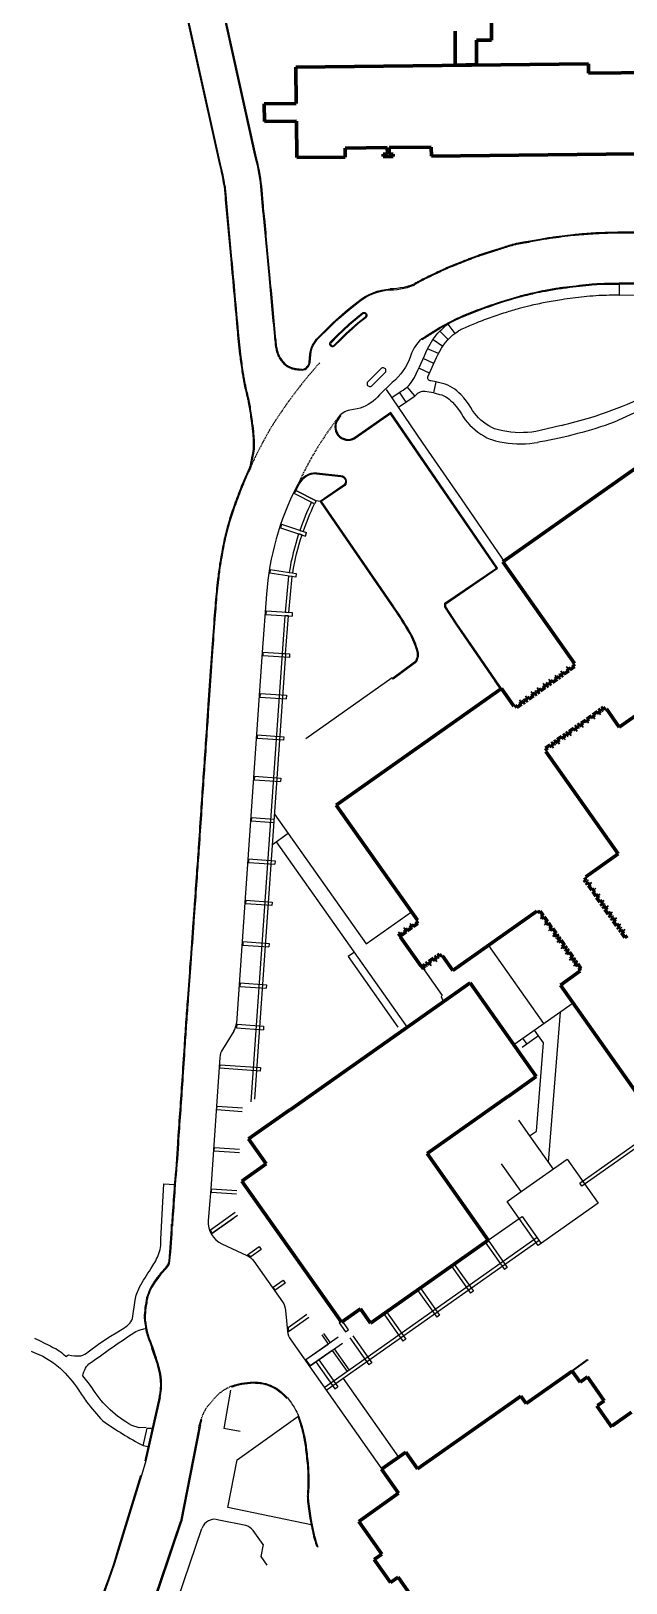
# Model space of a CAD drawing. Header units: millimetres. Extents: x -153 to 768, y -685 to 849.
# Drawn here: x 1.8 to 102.2, y -171.8 to 90.3 of the extents above; entities that cross this region are included whole.
import ezdxf

# ---------------------------------------------------------------- set-up
doc = ezdxf.new("R2010")
doc.units = ezdxf.units.MM
doc.header["$LTSCALE"] = 1.5
doc.linetypes.add('Dash', pattern=[6, 3, -3])
doc.linetypes.add('HIDDEN2', pattern=[0.1875, 0.125, -0.0625])
doc.layers.add('A-AREA', color=32, linetype='Dash', lineweight=9)
doc.layers.add('PD-Sidewalk', color=254, linetype='Continuous', true_color=0xe6e6e6)

msp = doc.modelspace()

# ---------------------------------------------------------------- linework, layer by layer
at = {"layer": 'A-AREA', "color": 7, "linetype": 'Continuous', "lineweight": 90}
for p, q in [((79.55, 88.77, 0), (79.46, 97.22, 0)), ((73.41, 90.29, 0), (73.41, 84.53, 0)), ((77.02, 88.76, 0), (79.55, 88.77, 0)), ((77.02, 84.63, 0), (77.02, 88.76, 0)), ((95.91, 84.77, 0), (46.48, 84.21, 0)), ((46.48, 84.21, 0), (46.55, 78.04, 0)), ((73.41, 84.53, 0), (77.02, 84.63, 0)), ((95.91, 83.17, 0), (95.91, 84.77, 0)), ((107.01, 83.3, 0), (95.91, 83.17, 0)), ((46.55, 78.04, 0), (41.16, 77.98, 0)), ((41.16, 77.98, 0), (41.2, 75.03, 0)), ((41.2, 75.03, 0), (46.59, 75.09, 0)), ((46.59, 75.09, 0), (46.66, 68.92, 0)), ((46.66, 68.92, 0), (54.84, 69.01, 0)), ((54.82, 70.51, 0), (61.93, 70.59, 0)), ((54.84, 69.01, 0), (54.82, 70.51, 0)), ((61.95, 69.5, 0), (61.26, 69.49, 0)), ((61.26, 69.49, 0), (61.26, 69.08, 0)), ((61.26, 69.08, 0), (62.94, 69.1, 0)), ((61.93, 70.59, 0), (61.95, 69.5, 0)), ((62.24, 70.59, 0), (69.35, 70.67, 0)), ((62.25, 69.5, 0), (62.24, 70.59, 0)), ((62.94, 69.51, 0), (62.25, 69.5, 0)), ((62.94, 69.1, 0), (62.94, 69.51, 0)), ((69.35, 70.67, 0), (69.37, 69.18, 0)), ((69.37, 69.18, 0), (115.35, 69.7, 0)), ((81.42, 0.64, 0), (109.33, 20.33, 0)), ((93.52, -16.51, 0), (81.42, 0.64, 0)), ((119.3, -14.44, 0), (101.11, -27.28, 0)), ((91.3, -18.08, 0), (91.51, -17.93, 0)), ((91.59, -18.5, 0), (91.3, -18.08, 0)), ((91.51, -17.93, 0), (91.77, -18.31, 0)), ((91.77, -18.31, 0), (92.56, -17.75, 0)), ((92.3, -17.38, 0), (92.5, -17.23, 0)), ((92.56, -17.75, 0), (92.3, -17.38, 0)), ((92.5, -17.23, 0), (92.77, -17.6, 0)), ((92.77, -17.6, 0), (93.55, -17.05, 0)), ((93.29, -16.67, 0), (93.52, -16.51, 0)), ((93.55, -17.05, 0), (93.29, -16.67, 0)), ((53.31, -40.45, 0), (81.22, -20.76, 0)), ((81.22, -20.76, 0), (83.31, -23.72, 0)), ((87.31, -20.89, 0), (87.52, -20.75, 0)), ((87.61, -21.31, 0), (87.31, -20.89, 0)), ((87.52, -20.75, 0), (87.81, -21.16, 0)), ((87.81, -21.16, 0), (88.6, -20.6, 0)), ((88.31, -20.19, 0), (88.52, -20.04, 0)), ((88.6, -20.6, 0), (88.31, -20.19, 0)), ((88.52, -20.04, 0), (88.81, -20.46, 0)), ((88.81, -20.46, 0), (89.12, -20.24, 0)), ((88.95, -19.99, 0), (89.11, -19.87, 0)), ((89.12, -20.24, 0), (88.95, -19.99, 0)), ((89.11, -19.87, 0), (89.29, -20.12, 0)), ((89.29, -20.12, 0), (89.6, -19.9, 0)), ((89.31, -19.49, 0), (89.51, -19.34, 0)), ((89.6, -19.9, 0), (89.31, -19.49, 0)), ((89.51, -19.34, 0), (89.81, -19.75, 0)), ((89.81, -19.75, 0), (90.6, -19.2, 0)), ((90.3, -18.78, 0), (90.51, -18.64, 0)), ((90.6, -19.2, 0), (90.3, -18.78, 0)), ((90.51, -18.64, 0), (90.8, -19.05, 0)), ((90.8, -19.05, 0), (91.11, -18.83, 0)), ((90.94, -18.58, 0), (91.1, -18.47, 0)), ((91.11, -18.83, 0), (90.94, -18.58, 0)), ((91.1, -18.47, 0), (91.28, -18.72, 0)), ((91.28, -18.72, 0), (91.59, -18.5, 0)), ((83.31, -23.72, 0), (83.54, -23.56, 0)), ((83.54, -23.56, 0), (83.83, -23.97, 0)), ((83.83, -23.97, 0), (84.62, -23.42, 0)), ((84.33, -23, 0), (84.53, -22.85, 0)), ((84.62, -23.42, 0), (84.33, -23, 0)), ((84.53, -22.85, 0), (84.83, -23.27, 0)), ((84.83, -23.27, 0), (85.14, -23.05, 0)), ((84.96, -22.8, 0), (85.13, -22.68, 0)), ((85.14, -23.05, 0), (84.96, -22.8, 0)), ((85.13, -22.68, 0), (85.3, -22.93, 0)), ((85.3, -22.93, 0), (85.61, -22.71, 0)), ((85.32, -22.3, 0), (85.53, -22.15, 0)), ((85.61, -22.71, 0), (85.32, -22.3, 0)), ((85.53, -22.15, 0), (85.82, -22.57, 0)), ((85.82, -22.57, 0), (86.61, -22.01, 0)), ((86.32, -21.59, 0), (86.53, -21.45, 0)), ((86.61, -22.01, 0), (86.32, -21.59, 0)), ((86.53, -21.45, 0), (86.82, -21.86, 0)), ((86.82, -21.86, 0), (87.13, -21.64, 0)), ((86.95, -21.39, 0), (87.12, -21.28, 0)), ((87.13, -21.64, 0), (86.95, -21.39, 0)), ((87.12, -21.28, 0), (87.3, -21.53, 0)), ((87.3, -21.53, 0), (87.61, -21.31, 0)), ((95.44, -26.07, 0), (94.65, -26.62, 0)), ((95.71, -26.44, 0), (95.44, -26.07, 0)), ((96.44, -25.37, 0), (95.65, -25.92, 0)), ((95.65, -25.92, 0), (95.91, -26.3, 0)), ((96.7, -25.74, 0), (96.44, -25.37, 0)), ((97.43, -24.66, 0), (96.65, -25.22, 0)), ((96.65, -25.22, 0), (96.91, -25.59, 0)), ((96.91, -25.59, 0), (96.7, -25.74, 0)), ((97.7, -25.04, 0), (97.43, -24.66, 0)), ((97.92, -24.25, 0), (97.61, -24.47, 0)), ((97.61, -24.47, 0), (97.91, -24.89, 0)), ((97.91, -24.89, 0), (97.7, -25.04, 0)), ((98.1, -24.5, 0), (97.92, -24.25, 0)), ((98.4, -23.92, 0), (98.09, -24.14, 0)), ((98.09, -24.14, 0), (98.27, -24.39, 0)), ((98.27, -24.39, 0), (98.1, -24.5, 0)), ((98.69, -24.33, 0), (98.4, -23.92, 0)), ((98.92, -24.17, 0), (98.69, -24.33, 0)), ((101.11, -27.28, 0), (98.92, -24.17, 0)), ((91.95, -28.47, 0), (91.64, -28.69, 0)), ((91.64, -28.69, 0), (91.93, -29.11, 0)), ((92.12, -28.72, 0), (91.95, -28.47, 0)), ((92.42, -28.14, 0), (92.11, -28.35, 0)), ((92.11, -28.35, 0), (92.29, -28.6, 0)), ((92.29, -28.6, 0), (92.12, -28.72, 0)), ((92.72, -28.55, 0), (92.42, -28.14, 0)), ((93.42, -27.43, 0), (92.63, -27.99, 0)), ((92.63, -27.99, 0), (92.92, -28.4, 0)), ((92.92, -28.4, 0), (92.72, -28.55, 0)), ((93.71, -27.85, 0), (93.42, -27.43, 0)), ((93.94, -27.07, 0), (93.63, -27.29, 0)), ((93.63, -27.29, 0), (93.92, -27.7, 0)), ((93.92, -27.7, 0), (93.71, -27.85, 0)), ((94.11, -27.32, 0), (93.94, -27.07, 0)), ((94.42, -26.73, 0), (94.11, -26.95, 0)), ((94.11, -26.95, 0), (94.28, -27.2, 0)), ((94.28, -27.2, 0), (94.11, -27.32, 0)), ((94.71, -27.14, 0), (94.42, -26.73, 0)), ((94.65, -26.62, 0), (94.92, -27, 0)), ((94.92, -27, 0), (94.71, -27.14, 0)), ((95.91, -26.3, 0), (95.71, -26.44, 0)), ((89.44, -30.24, 0), (88.65, -30.8, 0)), ((88.65, -30.8, 0), (88.94, -31.22, 0)), ((88.94, -31.22, 0), (88.71, -31.38, 0)), ((88.71, -31.38, 0), (100.92, -48.68, 0)), ((89.73, -30.66, 0), (89.44, -30.24, 0)), ((89.95, -29.88, 0), (89.64, -30.1, 0)), ((89.64, -30.1, 0), (89.94, -30.51, 0)), ((89.94, -30.51, 0), (89.73, -30.66, 0)), ((90.13, -30.13, 0), (89.95, -29.88, 0)), ((90.43, -29.54, 0), (90.12, -29.76, 0)), ((90.12, -29.76, 0), (90.3, -30.01, 0)), ((90.3, -30.01, 0), (90.13, -30.13, 0)), ((90.72, -29.96, 0), (90.43, -29.54, 0)), ((91.43, -28.84, 0), (90.64, -29.39, 0)), ((90.64, -29.39, 0), (90.93, -29.81, 0)), ((90.93, -29.81, 0), (90.72, -29.96, 0)), ((91.72, -29.25, 0), (91.43, -28.84, 0)), ((91.93, -29.11, 0), (91.72, -29.25, 0)), ((67.02, -59.89, 0), (53.31, -40.45, 0)), ((100.92, -48.68, 0), (95.43, -52.55, 0)), ((95.59, -52.78, 0), (95.17, -53.07, 0)), ((95.17, -53.07, 0), (95.39, -53.38, 0)), ((95.39, -53.38, 0), (95.64, -53.21, 0)), ((95.43, -52.55, 0), (95.59, -52.78, 0)), ((95.76, -53.37, 0), (95.51, -53.55, 0)), ((95.51, -53.55, 0), (95.73, -53.86, 0)), ((95.64, -53.21, 0), (95.76, -53.37, 0)), ((95.73, -53.86, 0), (96.14, -53.57, 0)), ((96.29, -53.77, 0), (95.92, -54.04, 0)), ((95.92, -54.04, 0), (96.47, -54.83, 0)), ((96.14, -53.57, 0), (96.29, -53.77, 0)), ((96.47, -54.83, 0), (96.85, -54.56, 0)), ((96.99, -54.77, 0), (96.62, -55.03, 0)), ((96.62, -55.03, 0), (97.17, -55.82, 0)), ((96.85, -54.56, 0), (96.99, -54.77, 0)), ((97.17, -55.82, 0), (97.55, -55.56, 0)), ((97.69, -55.77, 0), (97.28, -56.06, 0)), ((97.28, -56.06, 0), (97.84, -56.85, 0)), ((97.55, -55.56, 0), (97.69, -55.77, 0)), ((97.84, -56.85, 0), (98.25, -56.55, 0)), ((98.4, -56.76, 0), (97.98, -57.05, 0)), ((97.98, -57.05, 0), (98.2, -57.37, 0)), ((98.2, -57.37, 0), (98.45, -57.19, 0)), ((98.25, -56.55, 0), (98.4, -56.76, 0)), ((98.57, -57.36, 0), (98.32, -57.53, 0)), ((98.32, -57.53, 0), (98.54, -57.84, 0)), ((98.45, -57.19, 0), (98.57, -57.36, 0)), ((98.54, -57.84, 0), (98.95, -57.55, 0)), ((98.95, -57.55, 0), (99.1, -57.76, 0)), ((66.81, -60.04, 0), (67.02, -59.89, 0)), ((67.07, -60.41, 0), (66.81, -60.04, 0)), ((87.19, -58.36, 0), (73, -68.37, 0)), ((87.35, -58.59, 0), (87.19, -58.36, 0)), ((87.72, -58.33, 0), (87.35, -58.59, 0)), ((88.28, -59.11, 0), (87.72, -58.33, 0)), ((87.9, -59.38, 0), (88.28, -59.11, 0)), ((88.05, -59.59, 0), (87.9, -59.38, 0)), ((88.42, -59.32, 0), (88.05, -59.59, 0)), ((88.98, -60.11, 0), (88.42, -59.32, 0)), ((88.61, -60.37, 0), (88.98, -60.11, 0)), ((99.1, -57.76, 0), (98.69, -58.05, 0)), ((98.69, -58.05, 0), (99.24, -58.84, 0)), ((99.24, -58.84, 0), (99.66, -58.55, 0)), ((99.8, -58.75, 0), (99.39, -59.05, 0)), ((99.39, -59.05, 0), (99.61, -59.36, 0)), ((99.61, -59.36, 0), (99.86, -59.18, 0)), ((99.66, -58.55, 0), (99.8, -58.75, 0)), ((99.97, -59.35, 0), (99.73, -59.52, 0)), ((99.73, -59.52, 0), (99.94, -59.84, 0)), ((99.86, -59.18, 0), (99.97, -59.35, 0)), ((99.94, -59.84, 0), (100.36, -59.54, 0)), ((100.51, -59.75, 0), (100.09, -60.04, 0)), ((100.09, -60.04, 0), (100.65, -60.83, 0)), ((100.36, -59.54, 0), (100.51, -59.75, 0)), ((63.82, -62.15, 0), (64.03, -62, 0)), ((64.22, -62.71, 0), (63.82, -62.15, 0)), ((64.03, -62, 0), (64.32, -62.41, 0)), ((64.18, -62.76, 0), (64.22, -62.71, 0)), ((67.58, -67.58, 0), (64.18, -62.76, 0)), ((64.32, -62.41, 0), (65.11, -61.86, 0)), ((64.82, -61.44, 0), (65.03, -61.3, 0)), ((65.11, -61.86, 0), (64.82, -61.44, 0)), ((65.03, -61.3, 0), (65.29, -61.67, 0)), ((65.29, -61.67, 0), (66.08, -61.11, 0)), ((65.81, -60.74, 0), (66.02, -60.59, 0)), ((66.08, -61.11, 0), (65.81, -60.74, 0)), ((66.02, -60.59, 0), (66.29, -60.97, 0)), ((66.29, -60.97, 0), (67.07, -60.41, 0)), ((88.75, -60.58, 0), (88.61, -60.37, 0)), ((89.13, -60.32, 0), (88.75, -60.58, 0)), ((89.68, -61.11, 0), (89.13, -60.32, 0)), ((89.31, -61.37, 0), (89.68, -61.11, 0)), ((89.46, -61.58, 0), (89.31, -61.37, 0)), ((89.87, -61.29, 0), (89.46, -61.58, 0)), ((90.43, -62.07, 0), (89.87, -61.29, 0)), ((90.01, -62.37, 0), (90.43, -62.07, 0)), ((90.16, -62.57, 0), (90.01, -62.37, 0)), ((90.57, -62.28, 0), (90.16, -62.57, 0)), ((90.54, -62.77, 0), (90.79, -62.59, 0)), ((90.66, -62.93, 0), (90.54, -62.77, 0)), ((90.79, -62.59, 0), (90.57, -62.28, 0)), ((90.91, -62.76, 0), (90.66, -62.93, 0)), ((91.13, -63.07, 0), (90.91, -62.76, 0)), ((100.65, -60.83, 0), (101.06, -60.54, 0)), ((101.21, -60.75, 0), (100.79, -61.04, 0)), ((100.79, -61.04, 0), (101.01, -61.35, 0)), ((101.01, -61.35, 0), (101.26, -61.17, 0)), ((101.06, -60.54, 0), (101.21, -60.75, 0)), ((101.38, -61.34, 0), (101.13, -61.52, 0)), ((101.13, -61.52, 0), (101.35, -61.83, 0)), ((101.26, -61.17, 0), (101.38, -61.34, 0)), ((101.35, -61.83, 0), (101.77, -61.54, 0)), ((101.91, -61.74, 0), (101.5, -62.04, 0)), ((101.5, -62.04, 0), (102.05, -62.82, 0)), ((101.77, -61.54, 0), (101.91, -61.74, 0)), ((102.05, -62.82, 0), (102.47, -62.53, 0)), ((90.71, -63.36, 0), (91.13, -63.07, 0)), ((90.86, -63.57, 0), (90.71, -63.36, 0)), ((91.28, -63.28, 0), (90.86, -63.57, 0)), ((91.83, -64.07, 0), (91.28, -63.28, 0)), ((91.42, -64.36, 0), (91.83, -64.07, 0)), ((91.56, -64.57, 0), (91.42, -64.36, 0)), ((91.98, -64.27, 0), (91.56, -64.57, 0)), ((91.95, -64.76, 0), (92.2, -64.59, 0)), ((92.07, -64.93, 0), (91.95, -64.76, 0)), ((92.2, -64.59, 0), (91.98, -64.27, 0)), ((92.32, -64.75, 0), (92.07, -64.93, 0)), ((92.12, -65.36, 0), (92.54, -65.06, 0)), ((92.27, -65.56, 0), (92.12, -65.36, 0)), ((92.68, -65.27, 0), (92.27, -65.56, 0)), ((92.54, -65.06, 0), (92.32, -64.75, 0)), ((93.24, -66.06, 0), (92.68, -65.27, 0)), ((67.64, -67.56, 0), (67.58, -67.58, 0)), ((68.04, -68.12, 0), (67.64, -67.56, 0)), ((68.26, -67.34, 0), (67.95, -67.56, 0)), ((67.95, -67.56, 0), (68.25, -67.98, 0)), ((68.25, -67.98, 0), (68.04, -68.12, 0)), ((68.44, -67.59, 0), (68.26, -67.34, 0)), ((68.74, -67, 0), (68.43, -67.22, 0)), ((68.43, -67.22, 0), (68.61, -67.47, 0)), ((68.61, -67.47, 0), (68.44, -67.59, 0)), ((69.04, -67.42, 0), (68.74, -67, 0)), ((69.74, -66.3, 0), (68.95, -66.86, 0)), ((68.95, -66.86, 0), (69.24, -67.27, 0)), ((69.24, -67.27, 0), (69.04, -67.42, 0)), ((70.03, -66.72, 0), (69.74, -66.3, 0)), ((70.26, -65.94, 0), (69.95, -66.16, 0)), ((69.95, -66.16, 0), (70.24, -66.57, 0)), ((70.24, -66.57, 0), (70.03, -66.72, 0)), ((70.43, -66.19, 0), (70.26, -65.94, 0)), ((70.73, -65.6, 0), (70.42, -65.82, 0)), ((70.42, -65.82, 0), (70.6, -66.07, 0)), ((70.6, -66.07, 0), (70.43, -66.19, 0)), ((71.03, -66.01, 0), (70.73, -65.6, 0)), ((71.24, -65.87, 0), (71.03, -66.01, 0)), ((73, -68.37, 0), (71.24, -65.87, 0)), ((92.82, -66.35, 0), (93.24, -66.06, 0)), ((92.97, -66.56, 0), (92.82, -66.35, 0)), ((93.38, -66.27, 0), (92.97, -66.56, 0)), ((93.35, -66.75, 0), (93.6, -66.58, 0)), ((93.47, -66.92, 0), (93.35, -66.75, 0)), ((93.6, -66.58, 0), (93.38, -66.27, 0)), ((93.72, -66.74, 0), (93.47, -66.92, 0)), ((93.53, -67.35, 0), (93.94, -67.06, 0)), ((93.67, -67.56, 0), (93.53, -67.35, 0)), ((94.09, -67.26, 0), (93.67, -67.56, 0)), ((93.94, -67.06, 0), (93.72, -66.74, 0)), ((94.64, -68.05, 0), (94.09, -67.26, 0)), ((94.23, -68.34, 0), (94.64, -68.05, 0)), ((75.93, -70.48, 0), (45.54, -91.93, 0)), ((87.09, -86.3, 0), (75.93, -70.48, 0)), ((91.16, -70.85, 0), (94.47, -68.51, 0)), ((94.37, -68.55, 0), (94.23, -68.34, 0)), ((94.46, -68.49, 0), (94.37, -68.55, 0)), ((110.86, -98.76, 0), (91.16, -70.85, 0)), ((82.32, -89.67, 0), (87.09, -86.3, 0)), ((68.64, -99.3, 0), (82.31, -89.65, 0)), ((45.5, -91.88, 0), (38.51, -96.81, 0)), ((45.54, -91.93, 0), (45.5, -91.88, 0)), ((38.51, -96.81, 0), (41.49, -101.02, 0)), ((78.96, -113.91, 0), (68.64, -99.3, 0)), ((41.49, -101.02, 0), (37.36, -103.93, 0)), ((37.36, -103.93, 0), (54.19, -127.77, 0)), ((59.1, -127.93, 0), (78.96, -113.91, 0)), ((54.19, -127.77, 0), (57.39, -125.51, 0)), ((57.39, -125.51, 0), (59.1, -127.93, 0)), ((85.36, -141.52, 0), (93.17, -136.02, 0)), ((93.17, -136.02, 0), (94.49, -137.89, 0)), ((94.49, -137.89, 0), (95.74, -137.01, 0)), ((95.74, -137.01, 0), (98.57, -141.04, 0)), ((67.04, -152.56, 0), (84.49, -140.27, 0)), ((84.49, -140.27, 0), (85.36, -141.52, 0)), ((98.57, -141.04, 0), (97.45, -141.83, 0)), ((97.33, -141.92, 0), (99.85, -145.5, 0)), ((99.89, -145.29, 0), (103.16, -142.98, 0)), ((60.98, -152.6, 0), (65.05, -149.73, 0)), ((65.05, -149.73, 0), (67.04, -152.56, 0)), ((63.85, -156.67, 0), (60.98, -152.6, 0)), ((57.12, -161.41, 0), (63.85, -156.67, 0)), ((61.01, -166.93, 0), (57.12, -161.41, 0)), ((59.72, -167.84, 0), (61.01, -166.93, 0)), ((62.49, -171.76, 0), (59.72, -167.84, 0)), ((63.77, -170.86, 0), (62.49, -171.76, 0)), ((71.7, -182.11, 0), (63.77, -170.86, 0))]:
    msp.add_line(p, q, dxfattribs=at)
at = {"layer": 'PD-Sidewalk', "color": 9}
for p, q in [((40.82, 61.31, 0), (40.59, 64.04, 0)), ((40.87, 62.67, 0), (40.74, 64.06, 0)), ((40.97, 61.32, 0), (40.87, 62.67, 0)), ((70.79, 39.58, 0), (72.23, 38.21, 0)), ((72.13, 40.79, 0), (73.35, 39.22, 0)), ((69.65, 38.19, 0), (71.3, 37.04, 0)), ((69.81, 34.16, 0), (67.99, 34.99, 0)), ((70.56, 35.8, 0), (68.74, 36.62, 0)), ((69.07, 32.52, 0), (67.25, 33.35, 0)), ((62.78, 30.94, 0), (60.63, 28.84, 0)), ((65.14, 27.63, 0), (64.02, 29.28, 0)), ((66.61, 28.68, 0), (65.28, 30.17, 0)), ((47.02, 13.75, 0), (46.48, 12.7, 0)), ((49.64, 10.43, 0), (46.21, 12.16, 0)), ((49.91, 10.96, 0), (46.48, 12.7, 0)), ((50.59, 10.86, 0), (49.91, 10.96, 0)), ((43.89, 6.41, 0), (48.1, 5, 0)), ((44.08, 6.98, 0), (48.29, 5.57, 0)), ((48.1, 5, 0), (48.29, 5.57, 0)), ((46.55, -1.33, 0), (46.46, -1.92, 0)), ((32.97, -7.13, 0), (32.82, -7.13, 0)), ((81.14, -20.96, 0), (80.1, -19.48, 0)), ((36, -78.64, 0), (34.09, -81.7, 0)), ((33.64, -83.08, 0), (32.13, -105.26, 0)), ((33.66, -84.88, 0), (33.7, -84.28, 0)), ((33.17, -91.86, 0), (33.21, -91.26, 0)), ((32.7, -98.84, 0), (32.74, -98.24, 0)), ((32.22, -105.83, 0), (32.26, -105.23, 0)), ((36.27, -109.26, 0), (32.06, -112.23, 0)), ((36.61, -109.75, 0), (32.31, -112.78, 0)), ((50.85, -129.93, 0), (51.95, -131.5, 0)), ((22.13, -132.17, 0), (23.1, -134.96, 0)), ((22.28, -132.12, 0), (23.25, -134.91, 0)), ((52.62, -132.53, 0), (55.15, -136.11, 0)), ((23.43, -140.43, 0), (21, -151.17, 0)), ((23.58, -140.47, 0), (21.15, -151.2, 0)), ((35.44, -139.23, 0), (34.34, -145.7, 0)), ((36.56, -151.03, 0), (46.83, -143.72, 0)), ((22.24, -145.69, 0), (22.39, -145.72, 0)), ((30.1, -145.63, 0), (27.03, -161.45, 0)), ((30.39, -145.08, 0), (27.2, -161.49, 0)), ((30.39, -145.07, 0), (30.24, -145.04, 0)), ((30.63, -144.27, 0), (30.47, -144.25, 0)), ((37.08, -146.24, 0), (34.34, -145.7, 0)), ((21.53, -148.82, 0), (21.68, -148.86, 0)), ((21.15, -151.2, 0), (20.42, -153.68, 0)), ((34.99, -159.04, 0), (36.57, -151.03, 0)), ((20.28, -153.64, 0), (16.38, -166.31, 0)), ((20.42, -153.68, 0), (16.53, -166.35, 0)), ((49.06, -161.98, 0), (34.99, -159.04, 0)), ((12.17, -205.13, 0), (27.03, -161.45, 0)), ((12.33, -205.2, 0), (27.2, -161.49, 0)), ((38.05, -162.13, 0), (33.49, -161.18, 0)), ((21.7, -188.83, 0), (30.63, -162.59, 0)), ((40.98, -165.33, 0), (39.27, -162.93, 0)), ((16.38, -166.31, 0), (15.73, -168.49, 0)), ((16.53, -166.35, 0), (15.87, -168.54, 0)), ((40.98, -165.33, 0), (40.56, -167.33, 0)), ((40.56, -167.33, 0), (41.6, -168.8, 0))]:
    msp.add_line(p, q, dxfattribs=at)
at = {"layer": 'PD-Sidewalk', "color": 9, "linetype": 'Continuous'}
msp.add_line((101.13, 45.68, 0), (101.13, 47.71, 0), dxfattribs=at)
at = {"layer": 'PD-Sidewalk', "color": 9, "elevation": 0}
for points in [[(193.51, 48.4, -0.000002), (183.85, 48.36, -0.000186)], [(193.51, 48.25, -0.000002), (183.85, 48.21, -0.000186)], [(47.53, 33, -0.021946), (47.05, 33.01, -0.028085), (46.53, 33.07, -0.024687), (45.95, 33.2, -0.057274), (45.2, 33.51, -0.06661), (44.64, 33.92, -0.017488), (44.38, 34.19, -0.019343), (44.16, 34.45, -0.025811), (43.71, 35.1, -0.043923), (43.51, 35.51, -0.019554), (43.36, 35.92, -0.020115), (43.25, 36.34, -0.008916), (43.1, 37.08, -0.02112), (43.06, 37.4, -0.00119), (42.93, 38.7, -0.000149), (41.96, 49.11, -0.000001), (41.08, 58.58, -0.000015), (41.01, 59.25, -0.000166), (40.99, 59.46), (40.82, 61.31)], [(111.27, 56.24, 0.000105), (104.36, 56.18, 0.000255), (102.4, 56.16, 0.000241), (100.32, 56.14, 0.006406), (98.74, 56.1, 0.004843), (96.65, 56, 0.00376), (95.62, 55.93, 0.003882), (94.62, 55.85, 0.005473), (93.34, 55.73, 0.00376), (91.47, 55.51, 0.00399), (89.43, 55.24, 0.007396), (88.33, 55.07, 0.004805), (87.12, 54.85, -0.004268), (85.75, 54.6, -0.002537), (85.13, 54.49, 0.002762), (84.56, 54.4, 0.01158), (83.72, 54.23, 0.014781), (83.08, 54.07, 0.00594), (82.5, 53.9, 0.001619), (80.41, 53.24, 0.001223), (77.57, 52.32, 0.006883), (77.06, 52.15, 0.005515), (76.42, 51.92, 0.00508), (75.73, 51.65, 0.00092), (75.4, 51.51, -0.000622), (74.92, 51.32, -0.004458), (73.51, 50.76, 0.005787), (72.42, 50.33, 0.010827), (71.83, 50.07, 0.003056), (69.76, 49.1, 0.003605), (67.72, 48.11, 0.015709), (67.26, 47.86, 0.003135), (66.69, 47.53, -0.0122), (66.45, 47.39, -0.000685)], [(47.53, 33, 0.347676), (48.91, 34.37), (49, 35.63), (49.06, 36.03), (49.14, 36.42), (49.27, 36.81), (49.43, 37.17), (49.62, 37.53), (49.85, 37.86), (50.1, 38.17), (52.28, 40.33), (52.9, 40.94), (53.83, 41.81), (54.91, 42.73), (55.6, 43.32), (56.17, 43.78), (57.08, 44.52, -0.153627), (62.4, 46.58), (62.99, 46.6), (63.58, 46.65), (64.17, 46.74), (64.75, 46.86), (65.33, 47), (65.89, 47.18), (66.45, 47.39)], [(52.17, 40.44), (52.8, 41.05), (53.73, 41.93), (54.81, 42.85), (55.51, 43.44), (56.08, 43.9), (56.99, 44.63, -0.153401), (62.4, 46.73)], [(118.2, 45.37), (117.28, 42.8, 0.000154), (115.91, 37.94, -0.001236), (114.25, 33.26, -0.148299), (110.95, 29.13), (100.23, 24.21, -0.042529), (87.76, 20.9, -0.003636), (87.31, 20.81, -0.003636)], [(91.31, 23.68, 0.015942), (96.28, 25.03, 0.048137), (110.18, 30.95, 0.192735), (111.83, 33.03, 0.038676), (114.82, 41.51, -0.004099), (115.52, 45.55)], [(62.68, 28.38), (64.25, 29.44), (64.61, 29.65), (64.94, 29.89), (65.26, 30.15), (65.56, 30.44), (65.83, 30.75), (66.08, 31.08), (66.3, 31.42), (66.5, 31.79, 0.005192), (68.74, 36.62, -0.080764), (70.79, 39.58, -0.023342), (72.19, 40.84)], [(67.75, 38.31), (67.38, 37.96), (67.05, 37.58), (66.75, 37.18), (66.48, 36.77), (66.23, 36.32), (66.02, 35.87), (65.85, 35.4, -0.141686), (62.78, 30.94)], [(38.68, 16.59, -0.020196), (38.38, 15.91, 0.013557), (37.92, 14.89, 0.009552), (36.67, 11.79, 0.010411), (35.64, 8.9, 0.01555), (34.82, 6.17, 0.01588), (34.2, 3.46, 0.009653), (33.62, 0.23, 0.012095), (33.27, -2.36, 0.002953), (32.87, -6.24, -0.008275), (32.72, -8.34, 0.000764), (32.31, -13.89, 0.00114), (32.09, -17.03, -0.004488), (31.62, -23.47, -0.008842), (31.42, -26.84, -0.000211), (31.07, -31.95, 0.000336), (30.72, -37, 0.000724), (30.38, -42.03, -0.001356), (30.01, -47.63, 0.000388), (29.7, -51.99, -0.000403), (29.33, -57.18, -0.000067), (29.11, -60.24, 0.00001), (28.61, -67.18, -0.000274), (28.18, -73.08, 0.001074), (27.88, -77.13, 0.002616), (27.61, -81.2, -0.001701), (27.23, -86.96, -0.000243), (26.89, -91.88, 0.00032), (26.54, -96.88, 0.00689), (26.5, -97.57, -0.010886), (25.97, -104.6, -0.002077), (25.62, -109.59, 0.000332), (25.49, -111.42, 0.000332)], [(38.82, 16.53, -0.020196), (38.52, 15.84, 0.013557), (38.05, 14.83, 0.009552), (36.81, 11.73, 0.010411), (35.78, 8.85, 0.01555), (34.97, 6.13, 0.01588), (34.34, 3.43, 0.009653), (33.77, 0.21, 0.012095), (33.42, -2.38, 0.002951), (33.02, -6.25, -0.008259), (32.87, -8.35, 0.000764), (32.46, -13.9, 0.001139), (32.24, -17.04, -0.004486), (31.77, -23.48, -0.008832), (31.57, -26.85, -0.000211), (31.22, -31.97, 0.000336), (30.87, -37.01, 0.000724), (30.53, -42.04, -0.001356), (30.16, -47.64, 0.000388), (29.85, -52, -0.000403), (29.48, -57.19, -0.000067), (29.26, -60.25, 0.00001), (28.76, -67.19, -0.000274), (28.33, -73.09, 0.001074), (28.03, -77.14, 0.002616), (27.76, -81.21, -0.001701), (27.38, -86.97, -0.000243), (27.04, -91.89, 0.00032), (26.69, -96.89, 0.0069), (26.65, -97.58, -0.010882), (26.11, -104.61, -0.002076), (25.77, -109.6, 0.00033), (25.65, -111.42, 0.00033)], [(46.65, 13.36, 0.102006), (41.53, -4.8), (40.79, -14.6), (36.45, -77.25)], [(49.96, 15.51), (54.09, 15.07, -0.610035), (54.65, 13.65), (50.59, 10.86), (62.59, -6.6, -0.015701), (65.62, -11.32, -0.066139), (66.93, -14.53, -0.296047), (66.32, -16.48), (62.83, -19.06)], [(49.98, 15.66), (54.11, 15.22, -0.616574), (54.75, 13.53), (50.79, 10.82), (62.72, -6.52, -0.015705), (65.75, -11.24, -0.066144), (67.08, -14.49, -0.296453), (66.41, -16.6), (62.92, -19.18)], [(46.48, 12.7, 0.003221), (46.21, 12.16)], [(7.64, -133.59), (8.08, -133.31, 0.073929), (10.16, -133.45, 0.129613), (11.44, -132.76), (13.41, -131.34), (15.18, -130.15), (16.17, -129.55), (17.17, -128.95, 0.044741), (18.24, -128.16, 0.12454), (18.92, -127.17), (19.36, -124.06, -0.091261), (20.1, -121.87, -0.020441), (22.01, -118.75, 0.045438), (23.23, -116.52, 0.118998), (23.7, -113.73), (23.98, -108.54), (24.19, -104.4), (25.99, -104.52)], [(31.94, -107.26), (31.69, -110.62, 0.312953), (34, -114.55), (38.2, -116.49, -0.131963), (39.39, -117.49), (44.23, -124.34, -0.131652), (44.76, -125.8), (45.08, -129.29, 0.131652), (45.62, -130.74), (61.03, -152.61)], [(25.49, -111.42, 0.001636), (25.5, -111.49, 0.001636)], [(25.64, -111.42, 0.001611), (25.65, -111.49, 0.001611)], [(23.57, -119.57, -0.009002), (23.04, -120.28, 0.045729), (22.28, -121.43, 0.09017), (21.6, -122.84, 0.096073), (21.15, -124.52, 0.042435), (20.94, -126.17, 0.107421), (21, -127.91, 0.049559), (21.47, -130.25, -0.018964), (22.47, -133, -0.027364), (22.75, -133.79, -0.027364)], [(23.68, -119.67, -0.010749), (23.16, -120.38, 0.046103), (22.4, -121.51, 0.091579), (21.74, -122.89, 0.097477), (21.3, -124.54, 0.042977), (21.09, -126.18, 0.108802), (21.15, -127.88, 0.049662), (21.61, -130.2, -0.018878), (22.61, -132.95, -0.026973), (22.89, -133.74, -0.026973)], [(7.64, -133.59, 0.09911), (5.3, -131.98, 0.013814), (2.41, -130.52, -0.508519)], [(10.5, -136.83, -0.048005), (10.98, -135.51, -0.140122), (11.81, -134.66, -0.012954), (18.69, -129.85, -0.124087), (20.97, -128.86, -6.408378)], [(1.77, -132.68, 0.460633), (1.77, -132.68, -0.095075), (6.68, -135.55, -0.0677), (9.77, -139.21, 0.000625), (11.16, -141.21, 0.033227), (13.88, -144.41, 0.035596), (20.72, -148.61, -1.022068)]]:
    msp.add_lwpolyline(points, format="xyb", dxfattribs=at)
for points in [[(33.64, 67.76), (25.9, 102.68)], [(33.78, 67.79), (26.05, 102.72)], [(39.58, 69.32), (31.9, 104.04)], [(39.73, 69.36), (32.05, 104.08)], [(66.39, 47.52), (65.84, 47.32), (65.29, 47.14), (64.72, 47), (64.14, 46.89), (63.57, 46.8), (62.98, 46.75), (62.4, 46.73)], [(107.72, 47.7), (101.1, 47.7)], [(107.72, 47.55), (101.1, 47.55)], [(101.13, 45.68), (107.6, 45.76), (113.37, 45.69), (117.68, 45.41)], [(53.49, 38.92), (54.44, 39.85), (55.43, 40.76), (56.45, 41.63), (57.77, 42.7), (57.88, 42.74), (58.01, 42.76), (58.13, 42.74), (58.25, 42.69), (58.34, 42.61), (58.43, 42.51), (58.47, 42.4), (58.49, 42.28), (58.48, 42.15), (58.43, 42.03), (58.35, 41.93), (57.04, 40.87), (56.06, 40.02), (55.1, 39.15), (54.18, 38.25)], [(47.51, 33.15), (47.72, 33.18), (47.92, 33.25), (48.11, 33.35), (48.28, 33.48), (48.42, 33.62), (48.55, 33.79), (48.65, 33.98), (48.72, 34.18), (48.75, 34.39), (48.85, 35.64), (48.91, 36.05), (49, 36.46), (49.13, 36.86), (49.29, 37.24), (49.5, 37.6), (49.73, 37.95), (49.99, 38.27), (52.17, 40.44)], [(69.78, 29.17), (70.16, 31.03), (69.3, 31.19), (69.17, 31.2), (69.05, 31.25), (68.94, 31.31), (68.86, 31.42), (68.8, 31.53), (68.76, 31.65), (68.76, 31.78), (68.79, 31.91), (70.26, 35.16), (70.51, 35.7), (70.78, 36.22), (71.08, 36.73), (71.41, 37.22), (71.78, 37.69), (72.17, 38.14), (72.58, 38.56), (73.02, 38.96), (73.49, 39.32), (73.97, 39.66)], [(54.18, 38.25), (52.98, 37.05), (52.87, 36.99), (52.74, 36.97), (52.61, 36.97), (52.49, 37.01), (52.38, 37.08), (52.3, 37.16), (52.24, 37.27), (52.22, 37.4), (52.22, 37.53), (52.25, 37.65), (52.31, 37.76), (53.49, 38.92)], [(60.63, 28.84), (60.3, 28.47), (59.94, 28.11), (59.56, 27.78), (59.16, 27.49), (58.72, 27.22), (58.28, 26.98), (57.82, 26.78), (57.34, 26.62), (56.85, 26.49), (55.58, 26.26), (55.3, 26.2), (55.01, 26.11), (54.74, 25.98), (54.48, 25.83), (54.24, 25.65), (54.05, 25.48)], [(61.76, 29.74), (67.81, 20.82), (74.38, 11.29), (78.7, 5.02), (81.78, 0.51)], [(68.27, 29.41), (68.05, 29.42), (67.82, 29.39), (67.59, 29.34), (67.38, 29.26), (67.17, 29.15), (66.99, 29.02), (66.82, 28.86), (66.45, 28.53), (66.06, 28.22), (65.64, 27.94), (65.22, 27.68), (63.8, 26.72)], [(69.78, 29.17), (69.03, 29.31), (68.27, 29.41)], [(69.78, 29.17), (69.78, 29.17), (69.78, 29.17), (70.02, 29.12), (70.77, 28.93), (71.13, 28.82), (71.47, 28.68), (71.79, 28.51), (72.11, 28.32), (72.4, 28.1), (72.68, 27.86), (72.95, 27.59), (73.56, 26.89), (74.14, 26.17), (74.44, 25.64), (74.76, 25.13), (75.1, 24.65), (75.48, 24.19), (75.88, 23.74), (76.31, 23.32), (76.76, 22.92), (77.23, 22.55), (77.72, 22.21), (78.23, 21.9), (78.76, 21.61), (79.3, 21.36), (79.51, 21.28), (80.21, 21.09), (80.92, 20.92), (81.64, 20.78), (82.36, 20.68), (83.08, 20.61), (83.81, 20.57), (84.54, 20.55), (85.26, 20.58), (85.99, 20.63), (86.72, 20.72), (87.31, 20.81), (87.31, 20.81)], [(91.31, 23.68), (87.72, 22.81), (87.02, 22.68), (86.33, 22.57), (85.63, 22.5), (84.92, 22.46), (84.22, 22.45), (83.52, 22.48), (82.82, 22.54), (82.11, 22.63), (81.42, 22.76), (80.73, 22.91), (80.06, 23.09), (79.56, 23.33), (79.08, 23.59), (78.62, 23.89), (78.18, 24.22), (77.75, 24.57), (77.36, 24.95), (76.98, 25.35), (76.63, 25.77), (76.31, 26.22), (76.02, 26.68), (75.76, 27.17), (75.31, 27.75), (74.83, 28.33), (74.34, 28.88), (74.02, 29.2), (73.68, 29.5), (73.32, 29.78), (72.95, 30.04), (72.55, 30.26), (72.13, 30.46), (71.71, 30.63), (71.28, 30.76), (70.6, 30.93), (70.16, 31.03), (70.16, 31.03), (70.16, 31.03), (70.16, 31.03), (70.16, 31.03)], [(81.21, -20.77), (80.33, -19.48), (76.48, -13.88), (73.68, -9.81), (71.82, -6.94), (71.82, -6.44), (80.55, -0.44), (62.52, 25.85), (56.4, 21.61)], [(81.09, -20.86), (80.2, -19.57), (76.36, -13.97), (73.56, -9.89), (71.67, -6.98), (71.67, -6.36), (80.35, -0.4), (62.48, 25.64), (56.49, 21.49)], [(46.48, 12.7), (49.91, 10.96), (49.64, 10.43), (46.21, 12.16)], [(44.08, 6.98), (43.89, 6.41)], [(42.16, -0.67), (42.07, -1.27)], [(46.46, -1.92), (42.07, -1.27)], [(42.16, -0.67), (46.55, -1.33)], [(41.46, -7.63), (41.42, -8.23)], [(41.46, -7.63), (45.89, -7.94)], [(41.42, -8.23), (45.85, -8.54)], [(45.89, -7.94), (45.85, -8.54)], [(44.17, -14.83), (38.89, -90.55)], [(44.77, -14.88), (39.53, -90.11)], [(40.94, -14.61), (40.89, -15.21)], [(45.37, -15.52), (40.89, -15.21)], [(40.94, -14.61), (45.41, -14.92)], [(45.43, -14.92), (45.39, -15.52)], [(62.92, -19.18), (62.75, -18.93), (48.15, -29.24)], [(40.45, -21.59), (40.41, -22.19)], [(40.41, -22.19), (44.88, -22.5)], [(40.45, -21.59), (44.92, -21.9)], [(44.92, -21.9), (44.88, -22.5)], [(39.97, -28.57), (39.93, -29.17)], [(39.97, -28.57), (44.45, -28.89)], [(44.41, -29.49), (39.93, -29.17)], [(44.45, -28.89), (44.41, -29.49)], [(39.49, -35.56), (39.45, -36.16)], [(39.45, -36.16), (43.92, -36.47)], [(39.49, -35.56), (43.97, -35.87)], [(43.97, -35.87), (43.92, -36.47)], [(39, -42.54), (38.96, -43.14)], [(42.78, -43.41), (38.96, -43.14)], [(39, -42.54), (42.82, -42.81)], [(42.88, -41.97), (58.34, -63.88), (66.01, -58.47), (67.05, -59.94), (66.84, -60.09), (67.1, -60.46), (66.32, -61.02), (66.05, -60.64), (65.84, -60.79), (66.11, -61.16), (65.32, -61.72), (65.06, -61.34), (64.85, -61.49), (65.14, -61.91), (64.35, -62.46)], [(45.2, -45.25), (42.52, -47.13)], [(64.35, -62.46), (64.06, -62.05), (63.86, -62.19), (71.21, -72.62), (71.05, -72.74), (71.36, -73.61), (67.89, -76.06), (68, -76.22), (67.12, -76.84), (67.09, -76.8), (65.6, -77.85), (65.63, -77.89), (65.4, -78.06), (43.24, -46.63)], [(38.52, -49.52), (38.48, -50.12)], [(38.52, -49.52), (42.99, -49.84)], [(38.48, -50.12), (42.95, -50.44)], [(42.99, -49.84), (42.95, -50.44)], [(38.04, -56.51), (38, -57.11)], [(42.44, -57.42), (38, -57.11)], [(38.04, -56.51), (42.49, -56.82)], [(42.49, -56.82), (42.44, -57.42)], [(79.09, -64.14), (87.22, -58.41), (87.38, -58.63), (87.75, -58.37), (88.31, -59.16), (87.93, -59.42), (88.08, -59.63), (88.45, -59.37), (89.01, -60.15), (88.64, -60.42), (88.78, -60.63), (89.16, -60.36), (89.71, -61.15), (89.34, -61.41), (89.49, -61.62), (89.9, -61.33), (90.46, -62.12), (90.04, -62.41), (90.19, -62.62), (90.6, -62.33), (90.82, -62.64), (90.57, -62.81), (90.69, -62.98), (90.94, -62.8), (91.16, -63.11), (90.75, -63.41), (90.89, -63.61), (91.31, -63.32), (91.86, -64.11), (91.45, -64.4), (91.59, -64.61), (92.01, -64.32), (92.23, -64.63), (91.98, -64.8), (92.1, -64.97), (92.35, -64.79), (92.57, -65.11), (92.15, -65.4), (92.3, -65.61), (92.71, -65.31), (93.27, -66.1), (92.85, -66.39), (93, -66.6), (93.42, -66.31), (93.64, -66.62), (93.39, -66.8), (93.5, -66.96), (93.75, -66.79), (93.97, -67.1), (93.56, -67.39), (93.7, -67.6), (94.12, -67.31), (94.68, -68.09), (94.26, -68.39), (94.42, -68.62), (91.19, -70.89), (93.3, -73.87), (83.29, -80.92)], [(37.55, -63.5), (37.51, -64.09)], [(37.51, -64.09), (41.92, -64.4)], [(37.55, -63.5), (41.96, -63.8)], [(41.96, -63.8), (41.92, -64.4)], [(56.37, -65.26), (55.3, -66.02), (63.69, -77.93)], [(88.39, -77.33), (79.09, -64.14)], [(37.07, -70.47), (37.03, -71.07)], [(37.07, -70.47), (41.53, -70.79)], [(37.03, -71.07), (41.48, -71.38)], [(41.53, -70.79), (41.48, -71.38)], [(91.12, -75.41), (89.1, -100.77)], [(36.46, -78.05), (41, -78.37)], [(36.58, -77.46), (41.04, -77.77)], [(41.04, -77.77), (41, -78.37)], [(87.49, -79.43), (86.8, -78.45)], [(84.08, -93.65), (85.96, -96.32), (87.11, -95.51), (88.3, -80.58), (87.49, -79.43), (84.72, -81.39)], [(85.53, -80.82), (84.84, -79.83)], [(33.7, -84.28), (40.5, -84.75), (40.46, -85.35), (33.66, -84.88)], [(33.21, -91.26), (37.47, -91.56)], [(33.17, -91.86), (37.43, -92.16)], [(85.96, -96.32), (89.92, -101.93)], [(85.96, -96.32), (89.92, -101.93)], [(32.7, -98.84), (36.96, -99.14)], [(32.74, -98.24), (37, -98.54)], [(78.97, -113.93), (84.2, -110.24), (82.19, -107.38), (84.55, -105.72), (81.24, -101.01)], [(84.55, -105.72), (92.32, -100.24), (97.56, -107.68), (87.43, -114.82)], [(94.43, -104.28), (94.92, -103.93)], [(32.13, -105.26), (31.94, -107.26)], [(32.22, -105.83), (36.49, -106.12)], [(32.26, -105.23), (36.53, -105.52)], [(87.43, -114.82), (84.2, -110.24), (84.69, -109.9), (87.92, -114.47)], [(32.06, -112.23), (32.31, -112.78)], [(32.31, -112.78), (35.95, -110.22)], [(78.97, -113.93), (84.2, -110.24)], [(87.23, -113.49), (51.43, -138.73)], [(87.57, -113.98), (51.78, -139.22)], [(78.48, -114.28), (81.71, -118.85)], [(78.97, -113.93), (82.2, -118.51)], [(24.65, -118.43), (23.57, -119.57)], [(24.76, -118.53), (23.68, -119.67)], [(72.76, -118.31), (75.99, -122.89)], [(73.25, -117.97), (76.48, -122.54)], [(82.2, -118.51), (81.71, -118.85)], [(67.04, -122.34), (70.27, -126.92)], [(67.53, -122), (70.76, -126.58)], [(76.48, -122.54), (75.99, -122.89)], [(45.17, -128.66), (48.36, -126.41)], [(45.24, -129.35), (48.71, -126.9)], [(61.32, -126.38), (64.55, -130.96)], [(61.81, -126.03), (65.04, -130.61)], [(70.76, -126.58), (70.27, -126.92)], [(45.17, -128.66), (45.24, -129.35)], [(53.66, -130.3), (48.2, -134.15), (48.91, -135.15), (54.37, -131.3)], [(51.18, -129.7), (52.28, -131.27)], [(55.61, -130.42), (58.82, -134.99)], [(56.1, -130.08), (59.32, -134.64)], [(65.04, -130.61), (64.55, -130.96)], [(51.92, -131.53), (48.2, -134.15)], [(52.62, -132.53), (48.91, -135.15)], [(52.95, -132.29), (55.48, -135.88)], [(49.88, -134.46), (53.1, -139.02)], [(50.38, -134.11), (53.59, -138.68)], [(59.32, -134.64), (58.82, -134.99)], [(95.67, -134.1), (93.14, -135.96)], [(95.83, -134.11), (93.2, -136.04), (93.14, -135.96)], [(53.1, -139.02), (53.59, -138.68)], [(61.03, -152.61), (63.89, -150.59), (54.52, -137.29)], [(15.73, -168.49), (15.62, -168.82), (14.85, -171.08), (13.62, -174.36), (12.71, -176.62), (11.83, -178.58), (9.92, -182.42), (8.79, -184.54)], [(15.87, -168.54), (15.77, -168.86), (14.99, -171.13), (13.76, -174.41), (12.85, -176.67), (11.97, -178.65), (10.05, -182.49), (8.89, -184.68)]]:
    msp.add_lwpolyline(points, dxfattribs=at)
at = {"layer": 'PD-Sidewalk', "color": 9, "const_width": 0.1, "elevation": 0}
for points in [[(36.02, 85.82), (36.24, 84.84), (36.45, 83.87)], [(37.21, 80.37), (37.76, 77.94)]]:
    msp.add_lwpolyline(points, dxfattribs=at)
at = {"layer": 'PD-Sidewalk', "color": 9}
for points in [[(34.37, 64.19, -0.000048), (34.58, 61.84), (35.5, 51.76, -0.000308), (36.05, 45.64, 0.000304), (36.61, 39.43, 0.006996), (37.06, 35.18, 0.010838), (37.45, 32.44, 0.001907), (37.6, 31.53, 0.004837), (37.67, 31.17, 0.002072), (37.72, 30.9, 0.000912), (37.84, 30.29, 0.012811), (38.1, 29.17, -0.010917), (38.41, 27.87, -0.013755), (38.61, 26.78, -0.005682), (38.99, 24.12, -0.008375), (39.21, 22.19, -0.013312), (39.29, 20.98, -0.019945), (39.3, 19.88, -0.038436), (39.24, 19.32, -0.0011), (39.17, 18.99, -0.00023), (38.86, 17.39, -0.000587), (38.81, 17.16, -0.024603), (38.68, 16.59, -0.000234)], [(34.52, 64.2, -0.000048), (34.73, 61.86), (35.65, 51.77, -0.000308), (36.2, 45.65, 0.000304), (36.76, 39.45, 0.006996), (37.21, 35.19, 0.010838), (37.6, 32.46, 0.001907), (37.75, 31.56, 0.004837), (37.81, 31.2, 0.002072), (37.87, 30.93, 0.000912), (37.99, 30.32, 0.012811), (38.25, 29.21, -0.010917), (38.55, 27.9, -0.013755), (38.75, 26.8, -0.005682), (39.14, 24.14, -0.008375), (39.36, 22.21, -0.013312), (39.44, 20.99, -0.019945), (39.45, 19.87, -0.038436), (39.38, 19.3, -0.0011), (39.32, 18.96, -0.00023), (39, 17.36, -0.000587), (38.96, 17.14, -0.026176), (38.82, 16.53)], [(47.51, 33.15, -0.030658), (47.06, 33.16, -0.028085), (46.56, 33.22, -0.024687), (45.99, 33.35, -0.057274), (45.27, 33.64, -0.06661), (44.74, 34.03, -0.017488), (44.49, 34.29, -0.019343), (44.28, 34.54, -0.025811), (43.84, 35.18, -0.043923), (43.65, 35.57, -0.019554), (43.51, 35.97, -0.020115), (43.4, 36.37, -0.008916), (43.25, 37.11, -0.02112), (43.21, 37.41, -0.00119), (43.08, 38.71, -0.000149), (42.11, 49.12, -0.000001), (41.23, 58.6, -0.000015), (41.16, 59.27, -0.000166), (41.14, 59.47, -0.000001), (40.97, 61.32, -0.00181)], [(111.27, 56.39, 0.000105), (104.36, 56.33, 0.000255), (102.4, 56.31, 0.000241), (100.32, 56.29, 0.006406), (98.73, 56.25, 0.004843), (96.64, 56.15, 0.00376), (95.61, 56.08, 0.003882), (94.61, 56, 0.005473), (93.32, 55.88, 0.00376), (91.45, 55.66, 0.00399), (89.41, 55.39, 0.007396), (88.31, 55.21, 0.004805), (87.09, 54.99, -0.004268), (85.73, 54.74, -0.002537), (85.1, 54.64, 0.002762), (84.53, 54.54, 0.01158), (83.69, 54.38, 0.014781), (83.04, 54.21, 0.00594), (82.46, 54.04, 0.001619), (80.37, 53.38, 0.001223), (77.52, 52.47, 0.006883), (77.01, 52.29, 0.005515), (76.37, 52.06, 0.00508), (75.67, 51.79, 0.00092), (75.35, 51.65, -0.000622), (74.87, 51.46, -0.004458), (73.45, 50.9, 0.005787), (72.36, 50.47, 0.010827), (71.76, 50.21, 0.003056), (69.69, 49.23, 0.003605), (67.65, 48.24, 0.015709), (67.19, 47.99, 0.003135), (66.61, 47.66, -0.000678), (66.39, 47.52, -0.000999)], [(67.75, 38.31, -0.002392), (68.64, 38.9, -0.011219), (70.45, 40.03, -0.012443), (72.12, 40.97, -0.019838), (74.74, 42.23, -0.015943), (78.11, 43.55, -0.003674), (79.9, 44.18, -0.005048), (81.22, 44.61, -0.009679), (84.25, 45.52, -0.011777), (86.78, 46.15, -0.009639), (88.6, 46.53, -0.007374), (90.98, 46.93, -0.008892), (91.63, 47.02, -0.001322), (96.01, 47.53, -0.020528), (97.78, 47.66, -0.010968), (101.1, 47.7)], [(67.84, 38.2, 0.004051), (68.72, 38.77, -0.011219), (70.52, 39.9, -0.012443), (72.19, 40.84, -0.019838), (74.8, 42.09, -0.015943), (78.16, 43.41, -0.003674), (79.95, 44.04, -0.005048), (81.26, 44.47, -0.009679), (84.29, 45.37, -0.011777), (86.81, 46, -0.009639), (88.62, 46.38, -0.007374), (91.01, 46.79, -0.008892), (91.65, 46.87, -0.001322), (96.02, 47.39, -0.020528), (97.78, 47.51, -0.010968), (101.1, 47.55, -0.010968)], [(101.13, 45.68, 0.010835), (97.67, 45.6, 0.018275), (95.62, 45.43, 0.000992), (91.85, 44.98, 0.00758), (91.36, 44.91, 0.00989), (88.58, 44.43, 0.010854), (86.08, 43.89, 0.009215), (84.18, 43.4, 0.007468), (81.86, 42.72, 0.010749), (79.29, 41.86, 0.010248), (76.63, 40.84, 0.012531), (74.54, 39.93, 0.006536), (73.96, 39.65, 0.014233)], [(46.65, 13.36, -0.024229), (46.87, 13.79)], [(35.6, -138.6, -0.049309), (36.84, -138.19, -0.035126), (38.8, -137.91, -0.05712), (40.56, -137.97, -0.059136), (42.21, -138.43, -0.064741), (43.72, -139.29, -0.056152), (45.06, -140.56, -0.036996)], [(35.66, -138.73, -0.049286), (36.87, -138.34, -0.035126), (38.81, -138.06, -0.05712), (40.54, -138.12, -0.059136), (42.15, -138.57, -0.064741), (43.63, -139.41, -0.055778), (44.94, -140.65)], [(21.22, -145.58), (20.01, -145.6), (18.78, -145.19, -0.12833), (12.29, -139.16, -0.12163)], [(45.06, -140.56, -0.038487), (46.33, -142.35, -0.044465), (46.95, -143.63)], [(46.83, -143.72, -0.003479), (46.87, -143.83, -0.026671), (47.65, -146.44, -0.02883), (48.1, -148.91, -0.006791), (48.43, -151.97, -0.017634), (48.5, -153.15, -0.004121), (48.53, -154.53, -0.006153), (48.52, -155.45, -0.022799), (48.46, -156.53, 0.03373), (48.43, -157.28, 0.021193), (48.48, -158.03, 0.009322), (48.7, -159.71, 0.002861), (48.94, -161.26, 0.005977), (49.07, -162.01, 0.007162), (49.11, -162.19, 0.000829), (49.45, -163.76, 0.018194), (49.64, -164.48, 0.009431), (50.01, -165.65, 0.010184)], [(46.95, -143.63, -0.004711), (47.01, -143.78, -0.026671), (47.79, -146.4, -0.02883), (48.25, -148.89, -0.006791), (48.58, -151.96, -0.017634), (48.65, -153.14, -0.004121), (48.68, -154.53, -0.006153), (48.67, -155.46, -0.022799), (48.61, -156.54, 0.03373), (48.58, -157.28, 0.021193), (48.63, -158.02, 0.009322), (48.85, -159.68, 0.002861), (49.09, -161.24, 0.005977), (49.22, -161.98, 0.007162), (49.26, -162.16, 0.000829), (49.6, -163.73, 0.018194), (49.79, -164.44, 0.010724), (50.21, -165.76)], [(30.1, -145.63, -0.031548), (30.47, -144.25)], [(30.39, -145.08, -0.020966), (30.63, -144.27)]]:
    msp.add_lwpolyline(points, format="xyb", dxfattribs=at)
at = {"layer": 'PD-Sidewalk', "color": 9, "elevation": 0}
for points in [[(53.59, 38.81), (52.43, 37.65), (52.38, 37.56), (52.36, 37.46), (52.38, 37.36), (52.42, 37.26), (52.49, 37.19), (52.58, 37.14), (52.68, 37.11), (52.78, 37.13), (52.88, 37.17), (54.06, 38.34), (54.99, 39.25), (55.96, 40.13), (56.95, 40.99), (58.25, 42.04), (58.31, 42.13), (58.34, 42.23), (58.34, 42.34), (58.3, 42.43), (58.23, 42.51), (58.15, 42.57), (58.05, 42.61), (57.95, 42.61), (57.84, 42.57), (56.55, 41.52), (55.53, 40.65), (54.54, 39.74), (53.6, 38.81)], [(58.56, 30.92), (58.53, 30.81), (58.53, 30.68), (58.56, 30.55), (58.61, 30.44), (58.71, 30.36), (58.81, 30.29), (58.93, 30.25), (59.06, 30.25), (59.18, 30.27), (59.29, 30.33), (61.6, 32.63), (61.67, 32.74), (61.7, 32.85), (61.7, 32.98), (61.67, 33.1), (61.61, 33.21), (61.53, 33.3), (61.42, 33.37), (61.3, 33.4), (61.17, 33.41), (61.05, 33.38), (60.94, 33.33), (58.63, 31.03)], [(44.7, -7.85), (45.3, -7.9), (45.86, -1.83), (45.27, -1.75)], [(44.17, -14.83), (44.77, -14.88), (45.25, -8.49), (44.65, -8.45)], [(94.43, -104.28), (107.52, -95.05), (107.87, -95.54), (94.78, -104.77)], [(40.65, -115.47), (38.87, -116.72), (38.31, -116.38), (40.3, -114.98)], [(44.68, -121.18), (43.01, -122.36), (42.67, -121.87), (44.33, -120.69)], [(55.39, -129.08), (54.29, -127.51), (53.8, -127.86), (54.9, -129.42)], [(21.53, -148.82), (20.71, -148.66), (21.38, -145.64), (22.24, -145.69)]]:
    msp.add_lwpolyline(points, close=True, dxfattribs=at)
at = {"layer": 'PD-Sidewalk', "color": 9, "linetype": 'HIDDEN2'}
for points in [[(50.5, 34.24, 0.007487), (48.46, 31.88, 0.011937), (47.24, 30.35, 0.000346), (45.34, 27.86, 0.008945), (45.27, 27.76, 0.00239), (44.77, 27.03, 0.001568), (44.01, 25.92, 0.003217), (42.92, 24.3, 0.007062), (42.43, 23.54, 0.011161), (41.98, 22.78, 0.004794), (40.98, 20.95, 0.002452), (40.85, 20.72, 0.000314), (39.89, 18.88, 0.011531), (39.51, 18.11, 0.006109), (38.84, 16.62)], [(30.47, -144.25, 0.006631), (30.8, -143.37, -0.077016), (31.6, -141.98, -0.017986), (33.11, -140.23, -0.048525), (33.75, -139.66, -0.026046), (34.62, -139.09, -0.027364), (35.6, -138.6)]]:
    msp.add_lwpolyline(points, format="xyb", dxfattribs=at)
at = {"layer": 'PD-Sidewalk', "color": 9}
for points in [[(53.5, 24.77), (54.05, 25.48)], [(53.62, 24.68), (54.14, 25.35)]]:
    msp.add_lwpolyline(points, dxfattribs=at)
at = {"layer": 'PD-Sidewalk', "color": 9, "elevation": 0}
for points in [[(47.72, 5.76, -0.028178), (49.64, 10.43), (49.1, 10.69, 0.029585), (47.15, 5.95)], [(45.96, -1.24, -0.038777), (47.53, 5.19), (46.96, 5.37, 0.038826), (45.36, -1.15)]]:
    msp.add_lwpolyline(points, format="xyb", close=True, dxfattribs=at)
at = {"layer": 'PD-Sidewalk', "color": 9}
for centre, radius, start, end in [((1.75, 59.37, 0), 39.12, 6.8587, 14.7431), ((1.75, 59.37, 0), 39.27, 6.8587, 14.7431), ((1.75, 59.37, 0), 32.97, 8.3992, 14.7431), ((1.75, 59.37, 0), 33.12, 8.392, 14.7431), ((55.34, 23.45, 0), 2.27, 139.3783, 300.4663), ((55.34, 23.45, 0), 2.12, 139.3783, 300.4663), ((49.9, 12.27, 0), 3.39, 88.7493, 153.2717), ((49.9, 12.27, 0), 3.24, 88.7493, 152.6989), ((33.45, -77.04, 0), 3.01, 327.976, 356.0436), ((33.44, -77.15, 0), 3.15, 343.3055, 354.3226), ((36.62, -83.28, 0), 2.99, 147.976, 176.0886), ((-111.84, -104.8, 0), 137.5, 354.709, 357.3175), ((-111.84, -104.8, 0), 137.65, 354.709, 357.3175), ((23.22, -117.22, 0), 1.87, 313.7058, 352.3325), ((23.22, -117.22, 0), 2.02, 313.7058, 352.3325), ((13.82, -138.26, 0), 9.85, 347.2407, 19.5721), ((13.82, -138.26, 0), 10, 347.2407, 19.5721), ((-8.25, -153.05, 0), 24.79, 34.0798, 40.885), ((32.76, -163.31, 0), 2.25, 71.2093, 161.2093), ((37.64, -164.09, 0), 2, 35.4101, 78.2112)]:
    msp.add_arc(centre, radius, start, end, dxfattribs=at)
at = {"layer": 'PD-Sidewalk', "color": 9, "linetype": 'HIDDEN2'}
msp.add_arc((95.42, -7.95, 0), 53.18, 142.0266, 155.7173, dxfattribs=at)

doc.saveas('drawing.dxf')
